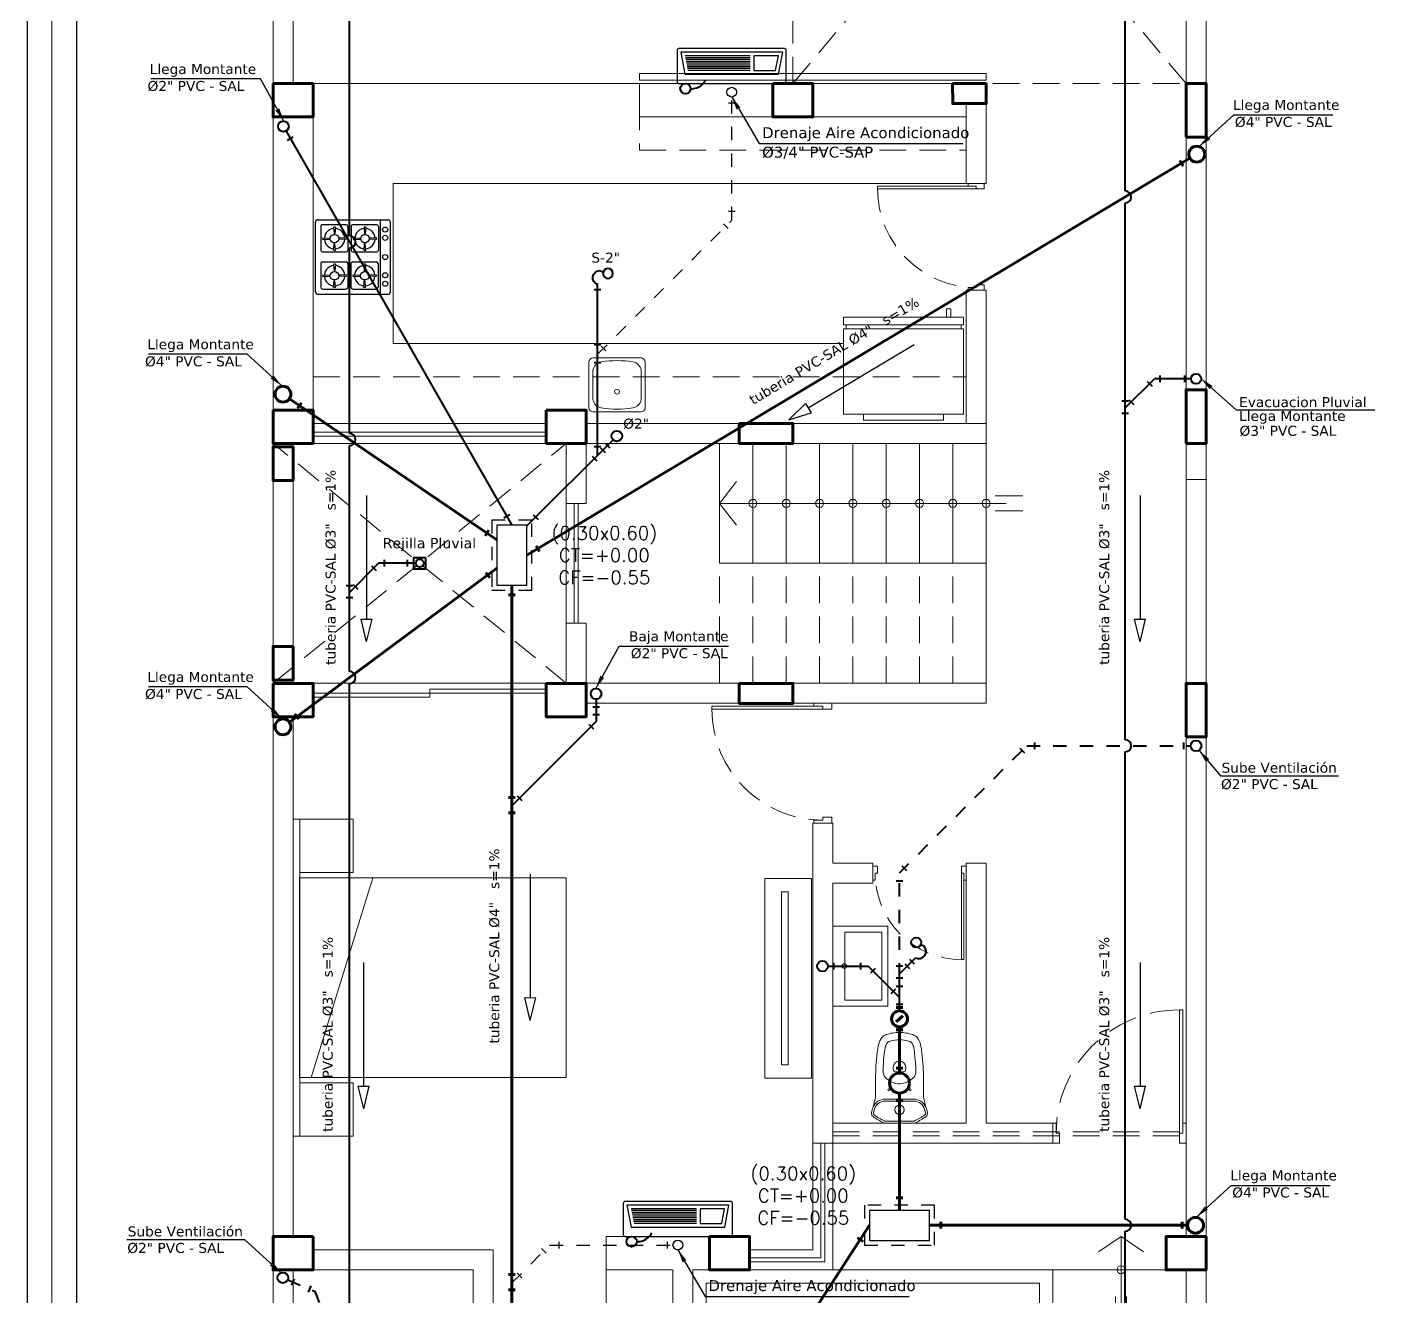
# Model space of a CAD drawing. Header units: millimetres. Extents: x 821 to 906, y 83 to 185.
# Drawn here: x 821.41 to 831.58, y 168.72 to 178.25 of the extents above; entities that cross this region are included whole.
import ezdxf

# ---------------------------------------------------------------- set-up
doc = ezdxf.new("R2010")
doc.units = ezdxf.units.MM
for name, pattern in [('ACAD_ISO12W100', [21, 12, -3, 0, -3, 0, -3]), ('CONTINUA', [0]), ('HIDDEN', [0.375, 0.25, -0.125]), ('HIDDEN2', [0.1875, 0.125, -0.0625])]:
    doc.linetypes.add(name, pattern=pattern)
for name, color, linetype, lineweight in [('C.EMPOTRADO EN PARED Y TECHO', 210, 'Continuous', 40), ('COLUMNAS', 3, 'Continuous', 80), ('DESAGUE', 5, 'Continuous', 9), ('E-TXT', 252, 'Continuous', 15), ('E1AC', 6, 'Continuous', 25), ('evacuacion pluvial', 3, 'Continuous', 40), ('IE-circuito alumbrado', 30, 'Continuous', 40), ('Muro sin techar', 160, 'Continuous', 40), ('P6', 255, 'Continuous', 20), ('red desague', 73, 'Continuous', 80), ('Redesecundaria', 217, 'Continuous', 40), ('Texto de agua', 152, 'Continuous', 5), ('TEXTOAGUA', 152, 'Continuous', 30)]:
    doc.layers.add(name, color=color, linetype=linetype, lineweight=lineweight)
doc.layers.add('Texto', color=5, linetype='Continuous')
doc.styles.add('ROMANS', font='romans.shx', dxfattribs={"height": 0.09})
doc.styles.add('style4', font='verdanab.ttf', dxfattribs={"height": 0.1})
doc.styles.add('textcosan', font='verdana.ttf', dxfattribs={"height": 0.1})
doc.dimstyles.new('dimension horizontal', dxfattribs={"dimtxt": 0.08, "dimasz": 0.1, "dimexe": 0.15, "dimexo": 0.3, "dimgap": 0.01, "dimtad": 2, "dimtih": 1, "dimtoh": 1, "dimzin": 1, "dimtxsty": 'style4', "dimblk": 'ARCHTICK', "dimcen": 0.08, "dimadec": 0, "dimazin": 0, "dimtfac": 1, "dimtmove": 0, "dimatfit": 3, "dimfxl": 1, "dimarcsym": 0})

# ---------------------------------------------------------------- blocks, each defined once
blk = doc.blocks.new('ERGERFREFRE')
at = {"layer": 'COLUMNAS', "color": 1, "lineweight": 80, "ltscale": 0.2}
for points in [[(10617.321, -16633.204), (10617.621, -16633.204), (10617.621, -16633.454), (10617.321, -16633.454)], [(10621.071, -16633.204), (10621.371, -16633.204), (10621.371, -16633.454), (10621.071, -16633.454)], [(10621.071, -16633.204), (10621.371, -16633.204), (10621.371, -16633.454), (10621.071, -16633.454)], [(10622.418, -16633.204), (10622.42, -16633.354), (10622.672, -16633.354), (10622.671, -16633.204)], [(10624.171, -16633.606), (10624.321, -16633.606), (10624.321, -16633.204), (10624.171, -16633.204)], [(10624.171, -16635.904), (10624.321, -16635.904), (10624.321, -16635.501), (10624.171, -16635.501)], [(10617.321, -16635.654), (10617.621, -16635.654), (10617.621, -16635.904), (10617.321, -16635.904)], [(10619.371, -16635.654), (10619.671, -16635.654), (10619.671, -16635.904), (10619.371, -16635.904)], [(10620.818, -16635.754), (10620.818, -16635.904), (10621.221, -16635.904), (10621.221, -16635.754)], [(10617.471, -16635.929), (10617.321, -16635.929), (10617.321, -16636.181), (10617.471, -16636.181)], [(10617.471, -16637.426), (10617.321, -16637.426), (10617.321, -16637.679), (10617.471, -16637.679)], [(10617.321, -16637.704), (10617.621, -16637.704), (10617.621, -16637.954), (10617.321, -16637.954)], [(10619.371, -16637.704), (10619.671, -16637.704), (10619.671, -16637.954), (10619.371, -16637.954)], [(10620.818, -16637.704), (10620.818, -16637.854), (10621.221, -16637.854), (10621.221, -16637.704)], [(10624.171, -16638.106), (10624.321, -16638.106), (10624.321, -16637.704), (10624.171, -16637.704)], [(10617.621, -16641.854), (10617.321, -16641.854), (10617.321, -16642.104), (10617.621, -16642.104)], [(10620.596, -16641.854), (10620.896, -16641.854), (10620.896, -16642.104), (10620.596, -16642.104)], [(10624.321, -16641.854), (10624.021, -16641.854), (10624.021, -16642.104), (10624.321, -16642.104)]]:
    blk.add_lwpolyline(points, close=True, dxfattribs=at)
blk = doc.blocks.new('puertas sss')
at = {"color": 251, "lineweight": 0, "true_color": 0x636466}
for p, q in [((2962.3499, 159.0169), (2962.2149, 159.0169)), ((2962.2149, 159.0169), (2962.2149, 158.9719)), ((2962.3499, 159.0169), (2962.2149, 159.0169)), ((2962.2149, 158.9719), (2962.2824, 158.9719)), ((2962.2824, 158.9719), (2962.2824, 158.9944)), ((2962.2824, 158.9944), (2962.3499, 158.9944)), ((2962.3499, 158.9944), (2962.3499, 159.0169)), ((2962.2149, 158.1169), (2962.2149, 158.1619)), ((2962.2149, 158.1619), (2962.2824, 158.1619)), ((2962.2824, 158.1619), (2962.2824, 158.1394)), ((2962.2824, 158.1394), (2962.2824, 158.1619)), ((2962.2824, 158.1619), (2963.1149, 158.1619)), ((2962.2824, 158.1394), (2962.3499, 158.1394)), ((2963.1149, 158.1394), (2962.2824, 158.1394)), ((2962.3499, 158.1394), (2962.3499, 158.1169)), ((2963.1149, 158.1619), (2963.1149, 158.1394)), ((2962.3499, 158.1169), (2962.2149, 158.1169)), ((2962.3499, 158.1169), (2962.2149, 158.1169))]:
    blk.add_line(p, q, dxfattribs=at)
at = {"color": 251, "linetype": 'HIDDEN', "lineweight": 0, "ltscale": 0.8, "true_color": 0x636466}
blk.add_arc((2962.2824, 158.1619), 0.8325, 0, 90, dxfattribs=at)
blk = doc.blocks.new('refrio')
at = {"color": 251, "lineweight": 0, "true_color": 0x636466}
for p, q in [((2971.1332, 159.0014), (2970.4433, 159.0014)), ((2970.4433, 159.0014), (2970.4433, 158.9588)), ((2971.06, 159.0504), (2971.0355, 159.0504)), ((2971.0355, 159.0504), (2971.0355, 159.0014)), ((2971.06, 159.0014), (2971.06, 159.0504)), ((2971.1332, 158.9588), (2971.1332, 159.0014)), ((2971.1332, 158.9588), (2970.4433, 158.9588)), ((2971.1332, 158.9354), (2970.4433, 158.9354)), ((2970.4433, 158.9354), (2970.4433, 158.4444)), ((2970.4573, 158.9588), (2970.4573, 158.9354)), ((2971.1192, 158.9354), (2971.1192, 158.9588)), ((2971.1332, 158.4444), (2971.1332, 158.9354)), ((2971.1332, 158.4444), (2970.4433, 158.4444)), ((2970.5573, 158.4444), (2970.5573, 158.4094)), ((2971.0193, 158.4094), (2971.0193, 158.4444)), ((2970.5573, 158.4094), (2971.0193, 158.4094))]:
    blk.add_line(p, q, dxfattribs=at)
blk = doc.blocks.new('rgergeg')
at = {"color": 251, "lineweight": 0, "true_color": 0x636466}
for p, q in [((10594.594, -16435.22), (10594.939, -16435.22)), ((10594.564, -16435.25), (10594.564, -16435.611)), ((10594.655, -16435.25), (10594.878, -16435.25)), ((10594.969, -16435.25), (10594.969, -16435.611)), ((10594.594, -16435.641), (10594.939, -16435.641)), ((10594.655, -16435.611), (10594.878, -16435.611))]:
    blk.add_line(p, q, dxfattribs=at)
blk.add_circle((10594.716, -16435.43), 0.0185, dxfattribs=at)
blk.add_circle((10594.716, -16435.43), 0.0185, dxfattribs=at)
for centre, radius, start, end in [((10594.594, -16435.25), 0.03, 90, 180), ((10594.787, -16434.481), 0.75, 259.8852, 259.8855), ((10594.747, -16434.481), 0.75, 280.1145, 280.1148), ((10594.939, -16435.25), 0.03, 0, 90), ((10595.335, -16435.431), 0.75, 170.9213, 189.0787), ((10594.668, -16435.324), 0.075, 100.1148, 170.9213), ((10594.787, -16435.989), 0.75, 100.1145, 100.1148), ((10594.865, -16435.324), 0.075, 9.0787, 79.8852), ((10594.747, -16435.989), 0.75, 79.8852, 79.8855), ((10594.199, -16435.431), 0.75, 350.9213, 9.0787), ((10594.594, -16435.611), 0.03, 180, 270), ((10594.668, -16435.537), 0.075, 189.0787, 259.8852), ((10594.787, -16434.873), 0.75, 259.8852, 259.8855), ((10594.865, -16435.537), 0.075, 280.1148, 350.9213), ((10594.747, -16434.873), 0.75, 280.1145, 280.1148), ((10594.939, -16435.611), 0.03, 270, 0)]:
    blk.add_arc(centre, radius, start, end, dxfattribs=at)
blk = doc.blocks.new('dahsthsht')
for p, q in [((10536.456, -16417.027), (10536.456, -16416.504)), ((10536.475, -16416.485), (10536.998, -16416.485)), ((10536.529, -16416.485), (10536.529, -16417.046)), ((10537.017, -16416.504), (10537.017, -16417.027)), ((10536.547, -16416.717), (10536.547, -16416.539)), ((10536.738, -16416.526), (10536.56, -16416.526)), ((10536.641, -16416.538), (10536.644, -16416.589)), ((10536.647, -16416.538), (10536.647, -16416.536)), ((10536.654, -16416.538), (10536.651, -16416.589)), ((10536.751, -16416.717), (10536.751, -16416.539)), ((10536.774, -16416.717), (10536.774, -16416.539)), ((10536.965, -16416.526), (10536.786, -16416.526)), ((10536.868, -16416.538), (10536.871, -16416.589)), ((10536.874, -16416.538), (10536.874, -16416.536)), ((10536.881, -16416.538), (10536.877, -16416.589)), ((10536.978, -16416.717), (10536.978, -16416.539)), ((10536.56, -16416.626), (10536.558, -16416.626)), ((10536.56, -16416.619), (10536.611, -16416.622)), ((10536.56, -16416.632), (10536.611, -16416.629)), ((10536.641, -16416.713), (10536.644, -16416.662)), ((10536.654, -16416.713), (10536.651, -16416.662)), ((10536.734, -16416.619), (10536.683, -16416.622)), ((10536.734, -16416.632), (10536.683, -16416.629)), ((10536.734, -16416.626), (10536.737, -16416.626)), ((10536.787, -16416.626), (10536.785, -16416.626)), ((10536.787, -16416.619), (10536.838, -16416.622)), ((10536.787, -16416.632), (10536.838, -16416.629)), ((10536.868, -16416.713), (10536.871, -16416.662)), ((10536.881, -16416.713), (10536.877, -16416.662)), ((10536.961, -16416.619), (10536.91, -16416.622)), ((10536.961, -16416.632), (10536.91, -16416.629)), ((10536.961, -16416.626), (10536.963, -16416.626)), ((10536.737, -16416.805), (10536.558, -16416.805)), ((10536.738, -16416.73), (10536.56, -16416.73)), ((10536.647, -16416.713), (10536.647, -16416.715)), ((10536.965, -16416.73), (10536.786, -16416.73)), ((10536.965, -16416.805), (10536.786, -16416.805)), ((10536.874, -16416.713), (10536.874, -16416.715)), ((10536.545, -16416.996), (10536.545, -16416.817)), ((10536.559, -16416.904), (10536.557, -16416.904)), ((10536.559, -16416.898), (10536.61, -16416.901)), ((10536.559, -16416.911), (10536.61, -16416.907)), ((10536.639, -16416.817), (10536.643, -16416.868)), ((10536.646, -16416.817), (10536.646, -16416.815)), ((10536.652, -16416.817), (10536.649, -16416.868)), ((10536.733, -16416.898), (10536.682, -16416.901)), ((10536.733, -16416.911), (10536.682, -16416.907)), ((10536.733, -16416.904), (10536.735, -16416.904)), ((10536.749, -16416.996), (10536.749, -16416.817)), ((10536.774, -16416.996), (10536.774, -16416.817)), ((10536.787, -16416.904), (10536.785, -16416.904)), ((10536.787, -16416.898), (10536.838, -16416.901)), ((10536.787, -16416.911), (10536.838, -16416.907)), ((10536.868, -16416.817), (10536.871, -16416.868)), ((10536.874, -16416.817), (10536.874, -16416.815)), ((10536.881, -16416.817), (10536.877, -16416.868)), ((10536.961, -16416.898), (10536.91, -16416.901)), ((10536.961, -16416.911), (10536.91, -16416.907)), ((10536.961, -16416.904), (10536.963, -16416.904)), ((10536.978, -16416.996), (10536.978, -16416.817)), ((10536.737, -16417.009), (10536.558, -16417.009)), ((10536.639, -16416.991), (10536.643, -16416.94)), ((10536.646, -16416.991), (10536.646, -16416.994)), ((10536.652, -16416.991), (10536.649, -16416.94)), ((10536.965, -16417.009), (10536.786, -16417.009)), ((10536.868, -16416.991), (10536.871, -16416.94)), ((10536.874, -16416.991), (10536.874, -16416.994)), ((10536.881, -16416.991), (10536.877, -16416.94)), ((10536.998, -16417.046), (10536.475, -16417.046))]:
    blk.add_line(p, q)
for centre, radius in [((10536.494, -16416.566), 0.0191), ((10536.647, -16416.626), 0.0319), ((10536.874, -16416.626), 0.0319), ((10536.494, -16416.629), 0.0191), ((10536.494, -16416.766), 0.0191), ((10536.494, -16416.91), 0.0191), ((10536.646, -16416.904), 0.0319), ((10536.874, -16416.904), 0.0319), ((10536.494, -16416.972), 0.0191)]:
    blk.add_circle(centre, radius)
for centre, radius, start, end in [((10536.475, -16416.504), 0.0191, 90, 180), ((10536.998, -16416.504), 0.0191, 0, 90), ((10536.56, -16416.539), 0.0127, 90, 180), ((10536.647, -16416.626), 0.0765, 94.2736, 175.7264), ((10536.647, -16416.547), 0.0104, 52.346, 127.654), ((10536.647, -16416.587), 0.00388, 214.85, 325.15), ((10536.647, -16416.626), 0.0765, 4.2736, 85.7264), ((10536.738, -16416.539), 0.0127, 0, 90), ((10536.786, -16416.539), 0.0127, 90, 180), ((10536.874, -16416.626), 0.0765, 94.2736, 175.7264), ((10536.874, -16416.547), 0.0104, 52.346, 127.654), ((10536.874, -16416.587), 0.00388, 214.85, 325.15), ((10536.874, -16416.626), 0.0765, 4.2736, 85.7264), ((10536.965, -16416.539), 0.0127, 0, 90), ((10536.569, -16416.626), 0.0104, 142.346, 217.654), ((10536.647, -16416.626), 0.0765, 184.2736, 265.7264), ((10536.609, -16416.626), 0.00388, 304.85, 55.15), ((10536.647, -16416.664), 0.00388, 34.85, 145.15), ((10536.647, -16416.626), 0.0765, 274.2736, 355.7264), ((10536.686, -16416.626), 0.00388, 124.85, 235.15), ((10536.726, -16416.626), 0.0104, 322.346, 37.654), ((10536.795, -16416.626), 0.0104, 142.346, 217.654), ((10536.874, -16416.626), 0.0765, 184.2736, 265.7264), ((10536.836, -16416.626), 0.00388, 304.85, 55.15), ((10536.874, -16416.664), 0.00388, 34.85, 145.15), ((10536.874, -16416.626), 0.0765, 274.2736, 355.7264), ((10536.912, -16416.626), 0.00388, 124.85, 235.15), ((10536.953, -16416.626), 0.0104, 322.346, 37.654), ((10536.558, -16416.817), 0.0127, 90, 180), ((10536.56, -16416.717), 0.0127, 180, 270), ((10536.647, -16416.704), 0.0104, 232.346, 307.654), ((10536.737, -16416.817), 0.0127, 0, 90), ((10536.738, -16416.717), 0.0127, 270, 0), ((10536.786, -16416.717), 0.0127, 180, 270), ((10536.786, -16416.817), 0.0127, 90, 180), ((10536.874, -16416.704), 0.0104, 232.346, 307.654), ((10536.965, -16416.717), 0.0127, 270, 0), ((10536.965, -16416.817), 0.0127, 0, 90), ((10536.567, -16416.904), 0.0104, 142.346, 217.654), ((10536.646, -16416.904), 0.0765, 94.2736, 175.7264), ((10536.646, -16416.904), 0.0765, 184.2736, 265.7264), ((10536.608, -16416.904), 0.00388, 304.85, 55.15), ((10536.646, -16416.825), 0.0104, 52.346, 127.654), ((10536.646, -16416.866), 0.00388, 214.85, 325.15), ((10536.646, -16416.904), 0.0765, 4.2736, 85.7264), ((10536.646, -16416.904), 0.0765, 274.2736, 355.7264), ((10536.684, -16416.904), 0.00388, 124.85, 235.15), ((10536.725, -16416.904), 0.0104, 322.346, 37.654), ((10536.795, -16416.904), 0.0104, 142.346, 217.654), ((10536.874, -16416.904), 0.0765, 94.2736, 175.7264), ((10536.874, -16416.904), 0.0765, 184.2736, 265.7264), ((10536.836, -16416.904), 0.00388, 304.85, 55.15), ((10536.874, -16416.825), 0.0104, 52.346, 127.654), ((10536.874, -16416.866), 0.00388, 214.85, 325.15), ((10536.874, -16416.904), 0.0765, 4.2736, 85.7264), ((10536.874, -16416.904), 0.0765, 274.2736, 355.7264), ((10536.912, -16416.904), 0.00388, 124.85, 235.15), ((10536.953, -16416.904), 0.0104, 322.346, 37.654), ((10536.558, -16416.996), 0.0127, 180, 270), ((10536.646, -16416.983), 0.0104, 232.346, 307.654), ((10536.646, -16416.943), 0.00388, 34.85, 145.15), ((10536.737, -16416.996), 0.0127, 270, 0), ((10536.786, -16416.996), 0.0127, 180, 270), ((10536.874, -16416.983), 0.0104, 232.346, 307.654), ((10536.874, -16416.943), 0.00388, 34.85, 145.15), ((10536.965, -16416.996), 0.0127, 270, 0), ((10536.475, -16417.027), 0.0191, 180, 270), ((10536.998, -16417.027), 0.0191, 270, 0)]:
    blk.add_arc(centre, radius, start, end)
blk = doc.blocks.new('dzhsrthjtdrj')
at = {"color": 251, "lineweight": 0, "true_color": 0x636466}
blk.add_line((3116.909, -103.084), (3116.445, -104.584), dxfattribs=at)
for points in [[(3116.594, -103.045), (3116.994, -103.045), (3116.994, -102.645), (3116.594, -102.645)], [(3116.994, -105.023), (3117.044, -105.023), (3117.044, -102.645), (3116.994, -102.645)], [(3114.995, -104.584), (3114.995, -103.084), (3116.995, -103.084), (3116.995, -104.584)], [(3116.594, -104.623), (3116.994, -104.623), (3116.994, -105.023), (3116.594, -105.023)]]:
    blk.add_lwpolyline(points, close=True, dxfattribs=at)
blk = doc.blocks.new('ino')
at = {"color": 251, "lineweight": 0, "true_color": 0x636466, "extrusion": (-0.000695462, -1.32202e-15, 1)}
for p, q in [((2966.606, 159.828, 0), (2966.63, 159.823, 0)), ((2966.547, 159.634, 0), (2966.547, 159.742, 0)), ((2966.697, 159.634, 0), (2966.697, 159.74, 0)), ((2966.712, 159.634, 0), (2966.712, 159.74, 0)), ((2966.547, 159.634, 0), (2966.547, 159.525, 0)), ((2966.697, 159.634, 0), (2966.697, 159.527, 0)), ((2966.712, 159.634, 0), (2966.712, 159.527, 0)), ((2966.917, 159.661, 0), (2966.917, 159.634, 0)), ((2966.917, 159.607, 0), (2966.917, 159.634, 0)), ((2966.952, 159.681, 0), (2966.937, 159.681, 0)), ((2966.952, 159.587, 0), (2966.937, 159.587, 0)), ((2966.606, 159.439, 0), (2966.63, 159.444, 0))]:
    blk.add_line(p, q, dxfattribs=at)
at = {"color": 251, "lineweight": 0, "true_color": 0x636466, "extrusion": (-0.000695462, -1.32202e-15, 1), "elevation": -2.063}
blk.add_lwpolyline([(2967.173, 159.767, 0.105815), (2967.12, 159.792, 0.021734), (2967.06, 159.802, 0.017071), (2966.958, 159.811, 0.008371), (2966.871, 159.814), (2966.735, 159.814, -0.060284), (2966.716, 159.816), (2966.651, 159.832, 0.050432), (2966.632, 159.838), (2966.609, 159.843, 0.296342), (2966.58, 159.832, 0.045212), (2966.534, 159.755, 0.112247), (2966.531, 159.742), (2966.531, 159.634), (2966.531, 159.525, 0.112247), (2966.534, 159.513, 0.045212), (2966.58, 159.435, 0.296342), (2966.609, 159.424), (2966.632, 159.429, 0.049523), (2966.651, 159.435), (2966.652, 159.436), (2966.716, 159.451, -0.060284), (2966.735, 159.454), (2966.871, 159.454, 0.008371), (2966.958, 159.457, 0.017071), (2967.06, 159.466, 0.021734), (2967.12, 159.476, 0.105815), (2967.173, 159.501, 0.128647), (2967.195, 159.535, 0.084162), (2967.211, 159.634, 0.083997), (2967.195, 159.733, 0.128647)], format="xyb", close=True, dxfattribs=at)
at = {"color": 251, "lineweight": 0, "true_color": 0x636466, "extrusion": (-0.000695462, -1.32202e-15, 1)}
for centre, radius in [((2966.78, 159.714, -2.063), 0.0075), ((2966.631, 159.634, -2.063), 0.035), ((2966.631, 159.634, -2.063), 0.035), ((2966.78, 159.554, -2.063), 0.0075)]:
    blk.add_circle(centre, radius, dxfattribs=at)
for centre, radius, start, end in [((2966.985, 159.538, -2.063), 0.485, 144.0272, 154.382), ((2966.603, 159.816, -2.063), 0.013, 78, 144.0272), ((2966.611, 159.74, -2.063), 0.085, 0, 78), ((2966.611, 159.74, -2.063), 0.1, 0, 66.4517), ((2966.559, 159.742, -2.063), 0.013, 154.382, 180), ((2966.967, 159.634, -2.063), 0.14, 130.1762, 180.0038), ((2966.921, 159.687, -2.063), 0.07, 87.777, 130.0983), ((2966.825, 157.214, -2.063), 2.545, 87.0658, 87.777), ((2966.877, 158.313, -2.063), 1.445, 83.0015, 86.9136), ((2966.975, 159.107, -2.063), 0.645, 78.0475, 83.0279), ((2967.088, 159.655, -2.063), 0.085, 72.2801, 76.8274), ((2967.099, 159.689, -2.063), 0.05, 15.6837, 72.2801), ((2966.966, 159.634, -2.063), 0.14, 180, 229.9017), ((2966.936, 159.661, -2.063), 0.02, 90, 180), ((2966.951, 159.634, -2.063), 0.047, 0, 90), ((2966.951, 159.634, -2.063), 0.047, 270, 0), ((2966.91, 159.636, -2.063), 0.246, 359.56, 15.6385), ((2966.911, 159.631, -2.063), 0.245, 344.3163, 0.4411), ((2966.559, 159.525, -2.063), 0.013, 180, 205.618), ((2966.985, 159.729, -2.063), 0.485, 205.618, 215.9728), ((2966.611, 159.527, -2.063), 0.085, 282, 0), ((2966.611, 159.527, -2.063), 0.1, 293.3405, 0), ((2966.921, 159.58, -2.063), 0.07, 229.9017, 272.223), ((2966.936, 159.607, -2.063), 0.02, 180, 270), ((2966.877, 160.954, -2.063), 1.445, 273.0864, 276.9985), ((2966.975, 160.16, -2.063), 0.645, 276.9721, 281.9525), ((2967.088, 159.612, -2.063), 0.085, 283.1726, 287.7199), ((2967.099, 159.579, -2.063), 0.05, 287.7199, 344.3163), ((2966.603, 159.452, -2.063), 0.013, 215.9728, 282), ((2966.825, 162.053, -2.063), 2.545, 272.223, 272.9342)]:
    blk.add_arc(centre, radius, start, end, dxfattribs=at)
blk = doc.blocks.new('dfbdb')
at = {"color": 251, "lineweight": 0, "true_color": 0x636466, "elevation": 0}
for points in [[(3106.067, -99.512), (3106.067, -98.842), (3106.527, -98.842), (3106.527, -99.512)], [(3106.167, -99.462), (3106.167, -98.892), (3106.477, -98.892), (3106.477, -99.462)]]:
    blk.add_lwpolyline(points, close=True, dxfattribs=at)
at = {"color": 251, "lineweight": 0, "true_color": 0x636466}
blk.add_circle((3106.164, -99.177, 0), 0.02, dxfattribs=at)
blk = doc.blocks.new('GT4G45G45GF')
at = {"color": 251, "lineweight": 0, "true_color": 0x636466}
for p, q in [((823.881, 182.825), (823.881, 162.825)), ((830.881, 162.825), (830.881, 182.825)), ((824.031, 180.675), (824.031, 177.175)), ((826.556, 177.175), (824.031, 177.175)), ((829.231, 177.175), (826.556, 177.175)), ((826.631, 177.025), (826.631, 177.175)), ((829.231, 176.425), (829.231, 177.175)), ((829.081, 176.425), (829.081, 177.025)), ((829.231, 176.425), (824.781, 176.425)), ((824.781, 176.425), (824.781, 175.225)), ((829.081, 176.425), (829.056, 176.425)), ((829.081, 174.625), (829.081, 175.625)), ((829.081, 175.625), (829.231, 175.625)), ((829.231, 174.625), (829.231, 175.625)), ((824.781, 175.225), (828.161, 175.225)), ((824.181, 174.625), (825.931, 174.625)), ((826.231, 174.625), (829.231, 174.625)), ((829.231, 174.475), (829.231, 174.625)), ((824.031, 174.475), (823.881, 174.475)), ((824.031, 174.475), (824.031, 172.675)), ((824.031, 174.475), (826.081, 174.475)), ((826.231, 174.475), (826.231, 174.025)), ((826.231, 174.475), (829.231, 174.475)), ((826.231, 174.025), (826.231, 174.475)), ((827.231, 173.575), (827.231, 174.475)), ((827.481, 173.575), (827.481, 174.475)), ((827.731, 173.575), (827.731, 174.475)), ((827.981, 173.575), (827.981, 174.475)), ((828.231, 173.575), (828.231, 174.475)), ((828.481, 173.575), (828.481, 174.475)), ((828.731, 173.575), (828.731, 174.475)), ((828.981, 173.575), (828.981, 174.475)), ((829.231, 173.575), (829.231, 174.475)), ((830.731, 174.203), (830.881, 174.203)), ((829.298, 174.082), (829.505, 174.082)), ((826.081, 174.025), (826.081, 172.675)), ((826.231, 174.025), (826.081, 174.025)), ((829.298, 173.968), (829.505, 173.968)), ((829.231, 173.575), (827.231, 173.575)), ((826.231, 173.125), (826.081, 173.125)), ((826.231, 173.125), (826.231, 172.675)), ((826.231, 172.675), (826.231, 173.125)), ((824.031, 172.675), (823.881, 172.675)), ((824.031, 172.675), (826.081, 172.675)), ((826.231, 172.675), (829.231, 172.675)), ((829.231, 172.525), (829.231, 172.675)), ((825.931, 172.6), (824.181, 172.6)), ((825.056, 172.57), (824.181, 172.57)), ((825.931, 172.63), (825.056, 172.63)), ((825.056, 172.57), (825.056, 172.63)), ((826.231, 172.525), (829.231, 172.525)), ((824.031, 172.425), (824.031, 168.525)), ((827.931, 168.425), (827.931, 171.625)), ((827.931, 171.625), (828.081, 171.625)), ((828.081, 171.325), (828.081, 171.625)), ((828.081, 171.325), (828.381, 171.325)), ((828.381, 171.175), (828.381, 171.325)), ((829.081, 169.375), (829.081, 171.325)), ((829.081, 171.325), (829.231, 171.325)), ((828.081, 168.275), (828.081, 171.175)), ((828.081, 171.175), (828.381, 171.175)), ((829.731, 169.225), (829.731, 169.295)), ((827.931, 169.225), (829.731, 169.225)), ((827.991, 169.225), (827.991, 168.365)), ((828.021, 169.225), (828.021, 168.335)), ((830.243, 168.525), (830.073, 168.409)), ((830.243, 168.525), (830.243, 167.99)), ((830.243, 168.525), (830.412, 168.409)), ((824.181, 168.425), (825.531, 168.425)), ((825.531, 168.425), (825.531, 167.025)), ((826.381, 165.575), (826.381, 168.425)), ((826.381, 165.575), (826.381, 168.425)), ((827.456, 168.425), (827.931, 168.425)), ((824.031, 168.275), (824.031, 163.147)), ((824.031, 168.275), (825.381, 168.275)), ((825.381, 168.275), (825.381, 167.025)), ((826.381, 168.275), (826.531, 168.275)), ((826.531, 168.275), (826.881, 168.275)), ((826.881, 166.075), (826.881, 168.275)), ((827.031, 168.275), (828.081, 168.275)), ((827.031, 163.075), (827.031, 168.275)), ((827.456, 168.365), (827.991, 168.365)), ((827.456, 168.335), (828.021, 168.335)), ((828.081, 168.275), (830.731, 168.275)), ((829.731, 162.825), (829.731, 168.275)), ((830.201, 167.916), (830.201, 168.074)), ((830.284, 167.916), (830.284, 168.074))]:
    blk.add_line(p, q, dxfattribs=at)
for points in [[(823.881, 174.475), (824.031, 174.475), (824.031, 174.475), (824.181, 174.475), (824.181, 177.175), (824.031, 177.175), (824.031, 180.675), (824.631, 180.675), (824.631, 180.925), (824.031, 180.925), (824.031, 181.275), (823.881, 181.275)], [(830.131, 180.925), (830.731, 180.925), (830.731, 181.275), (830.881, 181.275), (830.881, 167.375), (830.731, 167.375), (830.731, 168.275), (830.581, 168.275), (830.581, 168.525), (830.731, 168.525), (830.731, 180.675), (830.131, 180.675)], [(826.631, 177.25), (826.631, 177.2), (829.231, 177.2), (829.231, 177.25)], [(829.081, 175.625), (829.231, 175.625), (829.231, 174.475), (826.231, 174.475), (826.231, 174.025), (826.081, 174.025), (826.081, 174.475), (825.931, 174.475), (825.931, 174.725), (826.231, 174.725), (826.231, 174.625), (829.081, 174.625)], [(824.181, 174.53), (825.931, 174.53), (825.931, 174.56), (824.181, 174.56)], [(824.031, 174.475), (823.881, 174.475), (823.881, 172.675), (824.031, 172.675)], [(826.141, 174.025), (826.141, 173.125), (826.171, 173.125), (826.171, 174.025)], [(826.081, 173.125), (826.231, 173.125), (826.231, 172.675), (829.231, 172.675), (829.231, 172.525), (826.231, 172.525), (826.231, 172.425), (825.931, 172.425), (825.931, 172.675), (826.081, 172.675)], [(823.881, 164.825), (824.031, 164.825), (824.031, 168.275), (825.381, 168.275), (825.381, 167.025), (825.531, 167.025), (825.531, 168.425), (824.181, 168.425), (824.181, 168.525), (824.031, 168.525), (824.031, 172.425), (824.181, 172.425), (824.181, 172.675), (823.881, 172.675)], [(827.931, 171.625), (828.081, 171.625), (828.081, 171.325), (828.381, 171.325), (828.381, 171.175), (828.081, 171.175), (828.081, 169.375), (829.081, 169.375), (829.081, 171.325), (829.231, 171.325), (829.231, 169.375), (829.731, 169.375), (829.731, 169.225), (827.931, 169.225)], [(827.571, 169.711), (827.921, 169.711), (827.921, 171.211), (827.571, 171.211)], [(827.696, 169.811), (827.746, 169.811), (827.746, 171.111), (827.696, 171.111)], [(825.381, 166.225), (825.531, 166.225), (825.531, 164.975), (826.881, 164.975), (826.881, 165.825), (826.731, 165.825), (826.731, 166.075), (826.881, 166.075), (826.881, 168.275), (826.381, 168.275), (826.381, 168.525), (827.456, 168.525), (827.456, 168.275), (827.031, 168.275), (827.031, 164.825), (826.381, 164.825), (826.381, 163.177), (826.231, 163.177), (826.231, 164.825), (825.381, 164.825)], [(827.131, 168.175), (827.131, 167.175), (829.631, 167.175), (829.631, 168.175)]]:
    blk.add_lwpolyline(points, close=True, dxfattribs=at)
for points in [[(826.631, 177.175), (826.631, 176.925), (829.081, 176.925), (829.081, 176.425), (829.231, 176.425), (829.231, 177.175), (826.631, 177.175)], [(829.231, 174.475), (829.231, 173.575)], [(827.231, 174.025), (827.357, 174.19)], [(829.381, 174.025), (827.231, 174.025)], [(827.231, 174.025), (827.357, 173.86)], [(828.081, 169.225), (827.931, 169.225)]]:
    blk.add_lwpolyline(points, dxfattribs=at)
for centre in [(827.481, 174.025), (827.731, 174.025), (827.981, 174.025), (828.231, 174.025), (828.481, 174.025), (828.731, 174.025), (828.981, 174.025), (829.231, 174.025), (830.243, 168.275)]:
    blk.add_circle(centre, 0.03, dxfattribs=at)
at = {"layer": 'Muro sin techar', "color": 251, "linetype": 'HIDDEN', "lineweight": 0, "ltscale": 0.8, "true_color": 0x636466}
for p, q in [((824.181, 174.975), (829.081, 174.975)), ((827.231, 172.675), (827.231, 173.575)), ((827.481, 172.675), (827.481, 173.575)), ((827.731, 172.675), (827.731, 173.575)), ((827.981, 172.675), (827.981, 173.575)), ((828.231, 172.675), (828.231, 173.575)), ((828.481, 172.675), (828.481, 173.575)), ((828.731, 172.675), (828.731, 173.575)), ((828.981, 172.675), (828.981, 173.575)), ((829.231, 172.675), (829.231, 173.575)), ((828.081, 169.31), (830.731, 169.31)), ((828.081, 169.28), (830.731, 169.28))]:
    blk.add_line(p, q, dxfattribs=at)
for points in [[(827.781, 177.175), (830.731, 180.675)], [(830.731, 177.175), (827.781, 180.675)], [(826.631, 177.025), (826.631, 176.675), (829.081, 176.675)], [(823.881, 172.675), (826.081, 174.475)], [(826.081, 172.675), (823.881, 174.475)], [(829.231, 173.575), (829.231, 172.675)]]:
    blk.add_lwpolyline(points, dxfattribs=at)
blk.add_lwpolyline([(827.781, 177.175), (830.731, 177.175), (830.731, 180.675), (827.781, 180.675)], close=True, dxfattribs=at)
at = {"color": 251, "lineweight": 0, "true_color": 0x636466}
blk.add_blockref('ERGERFREFRE', (-9793.44, 16810.378), dxfattribs=at)
for p, xscale, yscale, zscale, rotation in [((3462.296, 316.973), 0.888888888888799, 0.888888888888799, 0.888888888888799, 180), ((952.061, 2475.247), -0.7777777777792159, 0.7777777777792159, 0.777777777779215, 90), ((1006.416, -3122.125), 1.11111111111201, 1.11111111111201, 1.11111111111201, 90)]:
    blk.add_blockref('puertas sss', p, dxfattribs=dict(at, xscale=xscale, yscale=yscale, zscale=zscale, rotation=rotation))
for name, p, rotation in [('dahsthsht', (11361.216, -16240.893), 179.9999999999999), ('rgergeg', (-15608.969, -10419.853), 90), ('puertas sss', (3790.288, 330.642), 180), ('dzhsrthjtdrj', (3941.075, 66.632), 180)]:
    blk.add_blockref(name, p, dxfattribs=dict(at, rotation=rotation))
for name, p, xscale, yscale, zscale in [('refrio', (-3042.379, -31.761), 1.303017825203788, 1.303017825203788, 1.303017825203788), ('dfbdb', (-1953.472, 259.368, 0), 0.8955223880607751, 0.8955223880607751, 0.8955223880607751)]:
    blk.add_blockref(name, p, dxfattribs=dict(at, xscale=xscale, yscale=yscale, zscale=zscale))
at = {"color": 251, "lineweight": 0, "true_color": 0x636466, "xscale": -1, "rotation": 270}
blk.add_blockref('ino', (668.947, -2797.157, 0), dxfattribs=at)
blk = doc.blocks.new('_ARCHTICK')
at = {"color": 0, "linetype": 'ByBlock', "const_width": 0.15}
blk.add_lwpolyline([(-0.5, -0.5), (0.5, 0.5)], dxfattribs=at)
blk = doc.blocks.new('A$C2B1D66C4')
at = {"layer": 'Redesecundaria', "ltscale": 0.05}
blk.add_line((0.087, 0.092), (0.066, 0.071), dxfattribs=at)
blk.add_circle((0.037, 0.046), 0.0375, dxfattribs=at)
blk.add_arc((0.104, 0.04), 0.0549, 313.307, 108.4055, dxfattribs=at)
blk = doc.blocks.new('A$C64B9586D')
at = {"layer": 'red desague'}
for p, q in [((0.025, 0.086), (-0.025, 0.086)), ((-0.024, -0.022), (0.024, 0.022)), ((0.025, -0.082), (-0.025, -0.082))]:
    blk.add_line(p, q, dxfattribs=at)
blk.add_circle((0, 0), 0.06, dxfattribs=at)
blk = doc.blocks.new('SPLIT_DECORATIVO')
for p, q in [((-0.19, -0.3), (0.451, -0.3)), ((-0.19, -0.319), (0.455, -0.319)), ((-0.19, -0.337), (0.458, -0.337)), ((-0.19, -0.356), (0.462, -0.356)), ((-0.19, -0.375), (0.465, -0.375)), ((-0.19, -0.394), (0.469, -0.394)), ((-0.19, -0.412), (0.473, -0.412)), ((-0.19, -0.431), (0.476, -0.431)), ((-0.19, -0.45), (0.48, -0.45))]:
    blk.add_line(p, q)
for points in [[(0.562, -0.259), (0.562, -0.185, 0.414214), (0.544, -0.166), (-0.544, -0.166, 0.414214), (-0.562, -0.185), (-0.562, -0.259)], [(-0.562, -0.259), (-0.562, -0.506, 0.414214), (-0.544, -0.525), (0.544, -0.525, 0.414214), (0.562, -0.506), (0.562, -0.259)]]:
    blk.add_lwpolyline(points, format="xyb")
for points in [[(-0.525, -0.487), (0.525, -0.487), (0.482, -0.262), (-0.482, -0.262)], [(-0.228, -0.3), (-0.451, -0.3), (-0.48, -0.45), (-0.228, -0.45)]]:
    blk.add_lwpolyline(points, close=True)
at = {"layer": 'C.EMPOTRADO EN PARED Y TECHO', "linetype": 'HIDDEN', "ltscale": 0.75}
blk.add_arc((0.416, -0.278), 0.166, 87.7896, 174.5523, dxfattribs=at)
at = {"layer": 'IE-circuito alumbrado'}
blk.add_circle((0.476, -0.113), 0.0531, dxfattribs=at)
blk = doc.blocks.new('SENTIDO')
at = {"layer": 'red desague', "lineweight": 30}
for p, q in [((233.658, 169.386), (233.628, 168.46)), ((233.622, 168.29), (233.587, 168.461)), ((233.669, 168.459), (233.587, 168.461)), ((233.622, 168.29), (233.669, 168.459))]:
    blk.add_line(p, q, dxfattribs=at)
blk = doc.blocks.new('HTRHTRHTR')
for p, q in [((3391.88, 437.54), (3391.88, -165.78)), ((3400.57, -157.09), (3400.57, 428.85))]:
    blk.add_line(p, q)
at = {"layer": 'P6', "color": 7}
blk.add_line((3396.22, -161.44), (3396.22, 433.19), dxfattribs=at)

msp = doc.modelspace()

# ---------------------------------------------------------------- linework, layer by layer
msp.add_lwpolyline([(821.778, 184.493), (857.522, 184.493), (857.522, 160.906), (821.778, 160.906)], close=True)
at = {"layer": 'DESAGUE', "linetype": 'HIDDEN2', "lineweight": 30, "ltscale": 0.5}
msp.add_lwpolyline([(824.893, 174.022), (825.193, 174.022), (825.193, 174.547), (824.893, 174.547)], close=True, dxfattribs=at)
at = {"layer": 'DESAGUE', "lineweight": 30, "ltscale": 0.5}
msp.add_lwpolyline([(825.155, 174.51), (824.93, 174.51), (824.93, 174.06), (825.155, 174.06)], close=True, dxfattribs=at)
at = {"layer": 'DESAGUE', "linetype": 'HIDDEN2', "lineweight": 30, "ltscale": 0.5, "elevation": 0}
msp.add_lwpolyline([(827.688, 169.407), (827.688, 169.107), (828.213, 169.107), (828.213, 169.407)], close=True, dxfattribs=at)
at = {"layer": 'DESAGUE', "lineweight": 30, "ltscale": 0.5, "elevation": 0}
msp.add_lwpolyline([(828.176, 169.144), (828.176, 169.369), (827.726, 169.369), (827.726, 169.144)], close=True, dxfattribs=at)
at = {"layer": 'evacuacion pluvial'}
for p, q in [((829.645, 175.391), (829.863, 175.608)), ((830.139, 175.608), (829.863, 175.608)), ((829.907, 175.583), (829.907, 175.633)), ((830.092, 175.583), (830.092, 175.633)), ((829.81, 175.589), (829.846, 175.554)), ((829.67, 175.441), (829.62, 175.441)), ((829.672, 175.451), (829.708, 175.416)), ((829.67, 175.349), (829.62, 175.349)), ((823.825, 174.006), (824.042, 174.224)), ((823.99, 174.204), (824.025, 174.169)), ((824.307, 174.224), (824.042, 174.224)), ((824.086, 174.199), (824.086, 174.249)), ((824.26, 174.199), (824.26, 174.249)), ((823.849, 174.056), (823.799, 174.056)), ((823.852, 174.066), (823.887, 174.031)), ((823.849, 173.964), (823.799, 173.964))]:
    msp.add_line(p, q, dxfattribs=at)
for points in [[(823.825, 176.681), (823.825, 181.625)], [(829.645, 177.018), (829.645, 181.625)], [(829.645, 172.9), (829.645, 176.928)], [(823.825, 175.198), (823.825, 176.591)], [(823.825, 173.412), (823.825, 175.108)], [(823.825, 168.158), (823.825, 173.322)], [(829.645, 169.302), (829.645, 172.81)], [(829.645, 166.848), (829.645, 169.212)]]:
    msp.add_lwpolyline(points, dxfattribs=at)
msp.add_lwpolyline([(824.395, 174.267), (824.395, 174.18), (824.307, 174.18), (824.307, 174.267)], close=True, dxfattribs=at)
for centre, radius in [((830.176, 175.608), 0.0375), ((824.351, 174.224), 0.03)]:
    msp.add_circle(centre, radius, dxfattribs=at)
for centre in [(829.645, 176.973), (823.825, 176.636), (823.825, 175.153), (823.825, 173.367), (829.645, 172.855), (829.645, 169.257)]:
    msp.add_arc(centre, 0.0451, 270, 90, dxfattribs=at)
at = {"layer": 'red desague'}
for p, q in [((830.13, 177.263, 0), (825.155, 174.285)), ((830.08, 177.204, 0), (830.054, 177.247, 0)), ((823.374, 175.459, 0), (824.93, 174.4)), ((823.435, 175.388, 0), (823.463, 175.429, 0)), ((824.842, 174.431, 0), (824.87, 174.472, 0)), ((825.25, 174.312, 0), (825.225, 174.355, 0)), ((823.373, 173.032, 0), (824.93, 174.188)), ((824.876, 174.116, 0), (824.846, 174.156, 0)), ((825.018, 173.988), (825.068, 173.988)), ((825.043, 174.06), (825.043, 165.231)), ((823.443, 173.054, 0), (823.414, 173.094, 0)), ((825.018, 172.467), (825.068, 172.467)), ((825.018, 172.353), (825.068, 172.353)), ((827.951, 170.399), (827.951, 170.746)), ((827.976, 170.435), (827.926, 170.435)), ((827.951, 170.249, 0), (827.951, 169.369, 0)), ((827.976, 170.194), (827.926, 170.194)), ((827.976, 169.463, 0), (827.926, 169.463, 0)), ((827.726, 169.257, 0), (825.115, 165.231)), ((830.112, 169.257, 0), (828.176, 169.257, 0)), ((828.261, 169.232, 0), (828.261, 169.282, 0)), ((830.071, 169.232, 0), (830.071, 169.282, 0)), ((827.635, 169.163, 0), (827.677, 169.136, 0)), ((825.018, 168.887), (825.068, 168.887)), ((825.018, 168.772), (825.068, 168.772))]:
    msp.add_line(p, q, dxfattribs=at)
for centre, radius in [((830.181, 177.294, 0), 0.0597), ((823.325, 175.493, 0), 0.0597), ((823.325, 172.997, 0), 0.0597), ((827.951, 170.324), 0.075), ((830.172, 169.257, 0), 0.0597)]:
    msp.add_circle(centre, radius, dxfattribs=at)
at = {"layer": 'Redesecundaria', "ltscale": 0.05}
for p, q in [((823.348, 177.467), (825.043, 174.51)), ((823.358, 177.4), (823.401, 177.425)), ((825.686, 175.034), (825.686, 176.315)), ((825.711, 176.275), (825.661, 176.275)), ((825.711, 175.864), (825.661, 175.864)), ((825.711, 175.729), (825.661, 175.729)), ((825.802, 175.151), (825.155, 174.504)), ((825.711, 175.099, 0), (825.661, 175.099, 0)), ((825.707, 175.091, 0), (825.743, 175.056, 0)), ((825.743, 175.126, 0), (825.778, 175.091, 0)), ((825.644, 175.028, 0), (825.679, 174.992, 0)), ((824.982, 174.566), (825.026, 174.59)), ((825.203, 174.587), (825.239, 174.552)), ((825.674, 173.205), (825.674, 173.037)), ((825.674, 173.037), (825.043, 172.405)), ((827.951, 171.143, 0), (828.072, 171.264, 0)), ((828.026, 171.253, 0), (828.061, 171.218, 0)), ((827.413, 171.201), (827.715, 171.201)), ((827.715, 171.201), (827.951, 170.966)), ((827.926, 171.203), (827.976, 171.203)), ((827.951, 170.866), (827.951, 171.211)), ((827.922, 171.03), (827.887, 170.995)), ((827.926, 171.113), (827.976, 171.113)), ((827.976, 171.049), (827.926, 171.049)), ((827.976, 170.913), (827.926, 170.913))]:
    msp.add_line(p, q, dxfattribs=at)
at = {"layer": 'Redesecundaria', "linetype": 'HIDDEN2', "ltscale": 1.5}
for p, q in [((825.649, 173.147, 0), (825.699, 173.147, 0)), ((825.649, 173.089, 0), (825.699, 173.089, 0)), ((825.62, 173.018), (825.656, 172.983)), ((828.964, 172.88, 0), (828.964, 172.83, 0)), ((830.083, 172.83), (830.083, 172.88)), ((828.853, 172.838), (828.888, 172.803)), ((825.082, 172.48), (825.117, 172.444)), ((827.968, 171.953), (828.003, 171.918)), ((827.926, 171.842, 0), (827.976, 171.842, 0)), ((827.455, 171.226, 0), (827.455, 171.176, 0)), ((827.657, 171.226, 0), (827.657, 171.176, 0)), ((827.992, 171.219, 0), (828.027, 171.184, 0)), ((827.768, 171.184), (827.732, 171.149)), ((823.409, 168.855, 0), (823.39, 168.809, 0)), ((823.533, 168.802, 0), (823.513, 168.756, 0))]:
    msp.add_line(p, q, dxfattribs=at)
at = {"layer": 'Redesecundaria', "linetype": 'HIDDEN2', "ltscale": 0.7}
for p, q in [((827.951, 171.901), (828.905, 172.855)), ((828.905, 172.855), (830.136, 172.855)), ((827.951, 171.123), (827.951, 171.901)), ((823.361, 168.848), (823.567, 168.76)), ((823.673, 168.493), (823.567, 168.76))]:
    msp.add_line(p, q, dxfattribs=at)
at = {"layer": 'Redesecundaria', "ltscale": 0.05}
for centre in [(823.328, 177.502), (825.83, 175.179), (825.674, 173.245), (830.176, 172.855), (827.373, 171.201), (823.324, 168.864)]:
    msp.add_circle(centre, 0.04, dxfattribs=at)
at = {"layer": 'Texto de agua', "linetype": 'ACAD_ISO12W100', "lineweight": 30, "ltscale": 0.005}
for p, q in [((826.667, 177.678), (826.717, 177.678)), ((826.692, 176.798), (826.692, 177.723)), ((826.667, 176.866), (826.717, 176.866)), ((825.686, 175.792), (826.692, 176.798)), ((826.63, 176.772), (826.666, 176.737)), ((825.712, 175.853), (825.747, 175.818)), ((825.043, 168.825), (825.327, 169.109)), ((825.301, 169.047), (825.266, 169.083)), ((825.327, 169.109), (826.252, 169.109)), ((825.395, 169.134), (825.395, 169.084)), ((826.207, 169.134), (826.207, 169.084)), ((825.082, 168.899), (825.117, 168.864))]:
    msp.add_line(p, q, dxfattribs=at)
at = {"layer": 'Texto de agua', "linetype": 'CONTINUA', "lineweight": 30}
for centre in [(826.692, 177.759), (826.288, 169.109)]:
    msp.add_circle(centre, 0.0366, dxfattribs=at)

# ---------------------------------------------------------------- block references
at = {"color": 251, "lineweight": 60, "xscale": 0.04279462122516643, "yscale": 0.04279462122516643, "zscale": 0.04279462122516643}
msp.add_blockref('HTRHTRHTR', (676.252, 166.141), dxfattribs=at)
for name, p in [('GT4G45G45GF', (-0.63, 0.649)), ('A$C64B9586D', (827.951, 170.806))]:
    msp.add_blockref(name, p)
at = {"xscale": -1}
for name, p, rotation in [('A$C2B1D66C4', (825.816, 176.372), 23.72713064449879), ('SENTIDO', (793.561, -110.662, 0), 299.0737185556107), ('SENTIDO', (1052.052, -2.067), 358.1604344796), ('SENTIDO', (1057.856, -2.067), 358.1604344796), ('SENTIDO', (1053.28, -4.908), 358.1604344796), ('SENTIDO', (1052.03, -5.571), 358.1604344796), ('SENTIDO', (1057.856, -5.571), 358.1604344796)]:
    msp.add_blockref(name, p, dxfattribs=dict(at, rotation=rotation))
at = {"rotation": 291.2728693554019}
msp.add_blockref('A$C2B1D66C4', (828.02, 171.396, 0), dxfattribs=at)
at = {"layer": 'E1AC', "xscale": 0.729040610193164, "yscale": 0.729040610193164, "zscale": 0.729040610193164, "rotation": 180}
for p in [(826.692, 177.703), (826.288, 169.053)]:
    msp.add_blockref('SPLIT_DECORATIVO', p, dxfattribs=at)

# ---------------------------------------------------------------- texts
at = {"layer": 'E-TXT', "color": 6, "char_height": 0.1, "width": 0.7055, "attachment_point": 8, "style": 'ROMANS'}
for insert in [(825.736, 174.068), (827.229, 169.263, 0)]:
    msp.add_mtext('(0.30x0.60)\\PCT=+0.00\\PCF=-0.55', dxfattribs=dict(at, insert=insert))
at = {"layer": 'evacuacion pluvial', "lineweight": 13, "style": 'textcosan'}
for s, p in [('Evacuacion Pluvial', (830.499, 175.396)), ('Llega Montante', (830.499, 175.292)), ('Ø3" PVC - SAL', (830.502, 175.181))]:
    msp.add_text(s, height=0.075, dxfattribs=at).set_placement(p)
at = {"layer": 'evacuacion pluvial', "style": 'textcosan'}
msp.add_text('Rejilla Pluvial', height=0.07716, dxfattribs=at).set_placement((824.073, 174.337))
at = {"layer": 'Texto', "style": 'textcosan'}
for s, p in [('Llega Montante', (822.325, 177.895, 0)), ('Ø2" PVC - SAL', (822.309, 177.768, 0)), ('Llega Montante', (830.453, 177.626)), ('Ø4" PVC - SAL', (830.467, 177.498)), ('S-2"', (825.639, 176.48)), ('Llega Montante', (822.307, 175.83, 0)), ('Ø4" PVC - SAL', (822.29, 175.702, 0)), ('Baja Montante', (825.921, 173.639, 0)), ('Ø2" PVC - SAL', (825.935, 173.512, 0)), ('Llega Montante', (822.307, 173.334, 0)), ('Ø4" PVC - SAL', (822.29, 173.206, 0)), ('Llega Montante', (830.433, 169.594, 0)), ('Ø4" PVC - SAL', (830.447, 169.466, 0))]:
    msp.add_text(s, height=0.075, dxfattribs=at).set_placement(p)
for s, rotation, p in [('tuberia PVC-SAL Ø4"   s=1%%%', 30.9133, (826.852, 175.411, 0)), ('Ø2"', 360, (825.878, 175.235, 0)), ('tuberia PVC-SAL Ø3"   s=1%%%', 90, (823.72, 173.462)), ('tuberia PVC-SAL Ø3"   s=1%%%', 90, (829.524, 173.462)), ('Sube Ventilación', 360, (830.367, 172.653, 0)), ('Ø2" PVC - SAL', 360, (830.363, 172.53, 0)), ('tuberia PVC-SAL Ø4"   s=1%%%', 90, (824.948, 170.621)), ('tuberia PVC-SAL Ø3"   s=1%%%', 90, (823.698, 169.958)), ('tuberia PVC-SAL Ø3"   s=1%%%', 90, (829.524, 169.958)), ('Sube Ventilación', 360, (822.16, 169.174, 0)), ('Ø2" PVC - SAL', 360, (822.157, 169.05, 0))]:
    msp.add_text(s, height=0.075, rotation=rotation, dxfattribs=at).set_placement(p)
at = {"layer": 'TEXTOAGUA', "style": 'textcosan'}
for s, p in [('Drenaje Aire Acondicionado', (826.92, 177.414)), ('Ø3/4" PVC-SAP', (826.92, 177.268)), ('Drenaje Aire Acondicionado', (826.517, 168.764))]:
    msp.add_text(s, height=0.08164, rotation=0, dxfattribs=at).set_placement(p)

# ---------------------------------------------------------------- leaders
at = {"layer": 'evacuacion pluvial', "lineweight": 13}
msp.add_leader([(830.214, 175.608), (830.478, 175.376), (831.517, 175.376)], dimstyle='dimension horizontal', dxfattribs=at)
at = {"layer": 'Texto'}
for points in [[(823.331, 177.542), (823.156, 177.859), (822.334, 177.859)], [(830.199, 177.351, 0), (830.459, 177.589, 0), (831.201, 177.589, 0)], [(823.317, 175.555), (823.057, 175.793), (822.315, 175.793)], [(825.672, 173.285), (825.847, 173.603), (826.669, 173.603)], [(823.317, 173.059), (823.057, 173.297), (822.315, 173.297)], [(830.197, 172.821, 0), (830.36, 172.629, 0), (831.245, 172.629, 0)], [(830.179, 169.319, 0), (830.439, 169.557, 0), (831.181, 169.557, 0)], [(823.312, 168.9, 0), (823.039, 169.149, 0), (822.153, 169.149, 0)]]:
    msp.add_leader(points, dimstyle='dimension horizontal', dxfattribs=at)
at = {"layer": 'TEXTOAGUA', "lineweight": 0}
for points in [[(826.692, 177.723), (826.898, 177.373), (828.426, 177.373)], [(826.288, 169.073), (826.494, 168.723), (828.023, 168.723)]]:
    msp.add_leader(points, dimstyle='dimension horizontal', dxfattribs=at)

doc.saveas('drawing.dxf')
